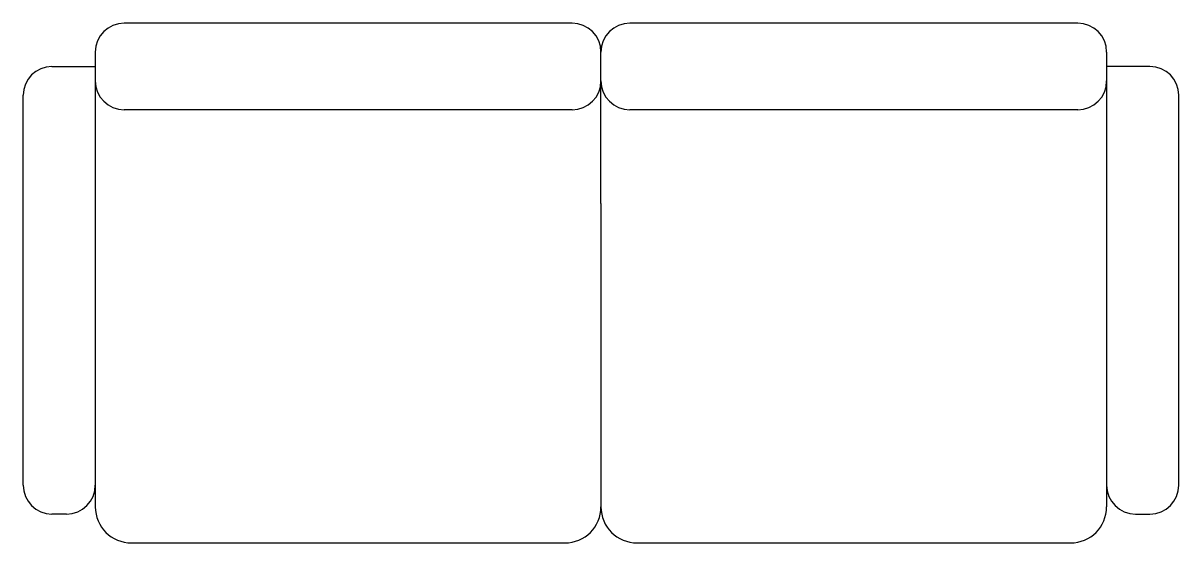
# Model space of a CAD drawing. Extents: x 152.1 to 153.7, y 99.44 to 100.16.
import ezdxf

# ---------------------------------------------------------------- set-up
doc = ezdxf.new("R2010")
doc.units = 0
doc.header["$LTSCALE"] = 0.5
doc.layers.get('0').update_dxf_attribs({"linetype": 'CONTINUOUS'})

msp = doc.modelspace()

# ---------------------------------------------------------------- linework, layer by layer
at = {"color": 0}
for p, q in [((152.8597, 100.1619), (152.2397, 100.1619)), ((153.5597, 100.1619), (152.9397, 100.1619)), ((152.1997, 100.1219), (152.1997, 99.4919)), ((152.8997, 100.0819), (152.8997, 100.1219)), ((153.5997, 100.1219), (153.5997, 99.4919)), ((152.1397, 100.1019), (152.1997, 100.1019)), ((153.6597, 100.1019), (153.5997, 100.1019)), ((152.8997, 99.9119), (152.8997, 100.0819)), ((152.0997, 99.5219), (152.0997, 100.0619)), ((153.6997, 99.5219), (153.6997, 100.0619)), ((152.8597, 100.0419), (152.2397, 100.0419)), ((153.5597, 100.0419), (152.9397, 100.0419)), ((152.8997, 99.9119), (152.8997, 99.4919)), ((152.1597, 99.4819), (152.1397, 99.4819)), ((153.6397, 99.4819), (153.6597, 99.4819)), ((152.2497, 99.4419), (152.8497, 99.4419)), ((152.9497, 99.4419), (153.5497, 99.4419))]:
    msp.add_line(p, q, dxfattribs=at)
for centre, radius, start, end in [((152.2397, 100.1219), 0.04, 90, 180), ((152.8597, 100.1219), 0.04, 0, 90), ((152.9397, 100.1219), 0.04, 90, 180), ((153.5597, 100.1219), 0.04, 0, 90), ((152.1397, 100.0619), 0.04, 90, 180), ((153.6597, 100.0619), 0.04, 0, 90), ((152.2397, 100.0819), 0.04, 180, 270), ((152.8597, 100.0819), 0.04, 270, 360), ((152.9397, 100.0819), 0.04, 180, 270), ((153.5597, 100.0819), 0.04, 270, 360), ((152.1397, 99.5219), 0.04, 180, 270), ((152.1597, 99.5219), 0.04, 270, 0), ((153.6397, 99.5219), 0.04, 180, 270), ((153.6597, 99.5219), 0.04, 270, 0), ((152.2497, 99.4919), 0.05, 180, 270), ((152.8497, 99.4919), 0.05, 270, 0), ((152.9497, 99.4919), 0.05, 180, 270), ((153.5497, 99.4919), 0.05, 270, 0)]:
    msp.add_arc(centre, radius, start, end, dxfattribs=at)

doc.saveas('drawing.dxf')
